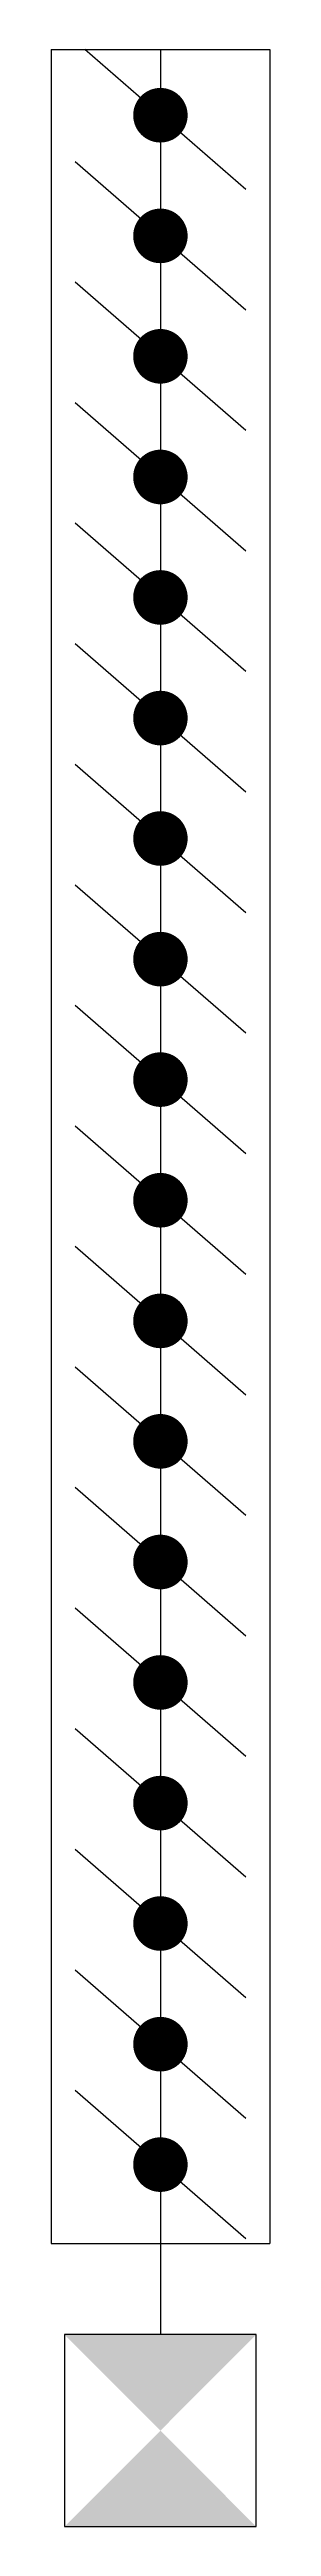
# Model space of a CAD drawing. Extents: x 462150 to 608263, y 35809 to 85242.
# Drawn here: x 518793 to 518893, y 67450 to 68579 of the extents above; entities that cross this region are included whole.
import ezdxf

# ---------------------------------------------------------------- set-up
doc = ezdxf.new("R2010")
doc.units = 0
doc.header["$LTSCALE"] = 500
doc.header["$MEASUREMENT"] = 0
doc.layers.add('AC-DAMPER', color=2, linetype='Continuous')
doc.layers.add('AC.VD.', color=41, linetype='Continuous')
doc.styles.add('ROMAND', font='sanss___.ttf', dxfattribs={"height": 0.3})
doc.styles.add('ROMANS', font='romans.shx', dxfattribs={"width": 0.8, "height": 100})

# ---------------------------------------------------------------- blocks, each defined once
blk = doc.blocks.new('MD-1000')
at = {"layer": 'AC-DAMPER'}
for p, q in [((-1000, -50), (-1000, 50)), ((-1000, 50), (0, 50)), ((0, -50), (0, 50)), ((-936.3, 39), (-1000, -34.5)), ((-881.3, 39), (-948.9, -39)), ((-826.4, 39), (-894, -39)), ((-771.4, 39), (-839, -39)), ((-716.5, 39), (-784.1, -39)), ((-661.5, 39), (-729.1, -39)), ((-606.5, 39), (-674.2, -39)), ((-551.6, 39), (-619.2, -39)), ((-496.6, 39), (-564.3, -39)), ((-441.7, 39), (-509.3, -39)), ((-386.7, 39), (-454.4, -39)), ((-331.8, 39), (-399.4, -39)), ((-276.8, 39), (-344.5, -39)), ((-221.9, 39), (-289.5, -39)), ((-166.9, 39), (-234.5, -39)), ((-112, 39), (-179.6, -39)), ((-57, 39), (-124.6, -39)), ((-2, 39), (-69.7, -39)), ((129.1, 43.8), (41.6, 43.8)), ((41.6, 43.8), (41.6, -43.8)), ((129.1, -43.8), (129.1, 43.8)), ((-1000, 0), (41.6, 0)), ((41.6, -43.8), (129.1, -43.8)), ((-1000, -50), (0, -50))]:
    blk.add_line(p, q, dxfattribs=at)
at = {"layer": 'AC-DAMPER', "const_width": 12.5}
for points in [[(-970.1, 6.2, -1), (-970.1, -6.2, -1)], [(-915.1, 6.2, -1), (-915.1, -6.2, -1)], [(-860.2, 6.2, -1), (-860.2, -6.2, -1)], [(-805.2, 6.2, -1), (-805.2, -6.2, -1)], [(-750.3, 6.2, -1), (-750.3, -6.2, -1)], [(-695.3, 6.2, -1), (-695.3, -6.2, -1)], [(-640.4, 6.2, -1), (-640.4, -6.2, -1)], [(-585.4, 6.2, -1), (-585.4, -6.2, -1)], [(-530.5, 6.2, -1), (-530.5, -6.2, -1)], [(-475.5, 6.2, -1), (-475.5, -6.2, -1)], [(-420.5, 6.2, -1), (-420.5, -6.2, -1)], [(-365.6, 6.2, -1), (-365.6, -6.2, -1)], [(-310.6, 6.2, -1), (-310.6, -6.2, -1)], [(-255.7, 6.2, -1), (-255.7, -6.2, -1)], [(-200.7, 6.2, -1), (-200.7, -6.2, -1)], [(-145.8, 6.2, -1), (-145.8, -6.2, -1)], [(-90.8, 6.2, -1), (-90.8, -6.2, -1)], [(-35.9, 6.2, -1), (-35.9, -6.2, -1)]]:
    blk.add_lwpolyline(points, format="xyb", close=True, dxfattribs=at)
at = {"layer": 'AC-DAMPER'}
blk.add_solid([(41.6, -43.8), (41.6, 43.8), (129.1, 43.8), (129.1, -43.8)], dxfattribs=at)
at = {"layer": 'AC-DAMPER', "text_generation_flag": 4, "width": 1}
for style, p in [('ROMANS', (41.6, 43.8)), ('ROMANS', (41.6, 0.5)), ('ROMAND', (41.6, -43.8))]:
    blk.add_text('a', height=0.005, rotation=90, dxfattribs=dict(at, style=style)).set_placement(p)

msp = doc.modelspace()

# ---------------------------------------------------------------- block references
at = {"layer": 'AC.VD.', "rotation": 270}
msp.add_blockref('MD-1000', (518843.1, 67579.1), dxfattribs=at)

doc.saveas('drawing.dxf')
